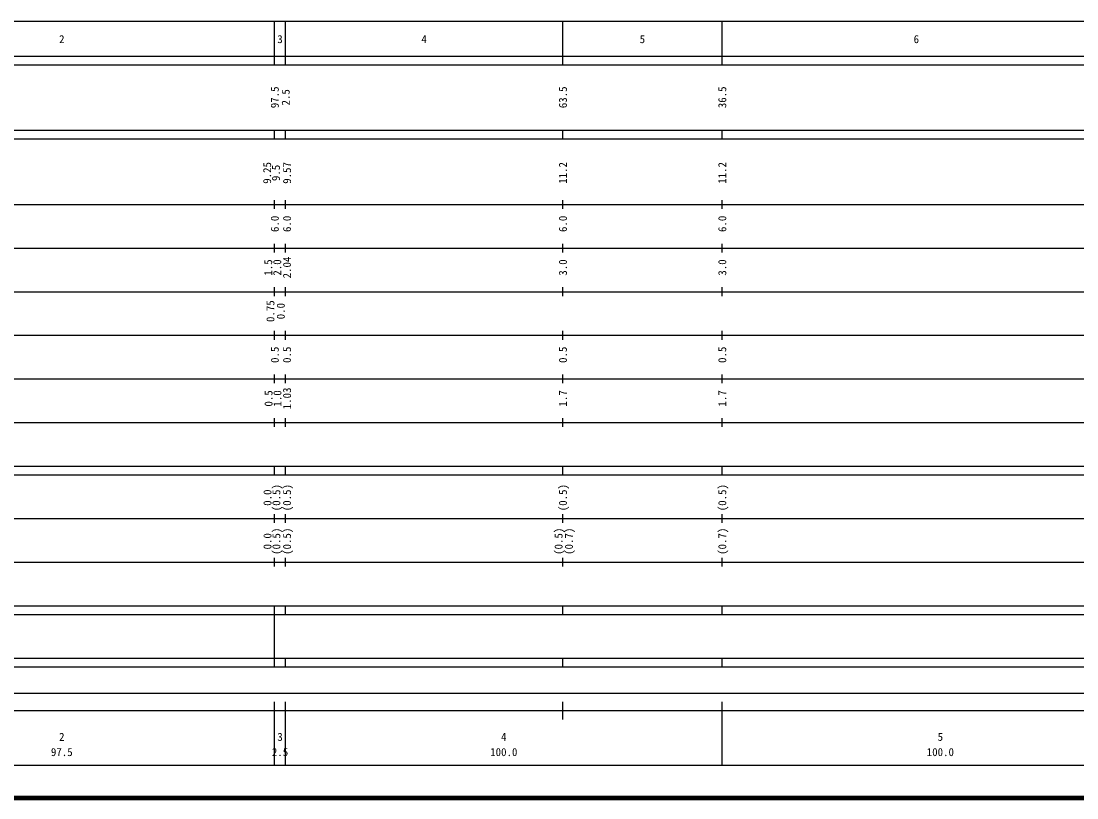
# Model space of a CAD drawing. Units: millimetres on the paper, enlarged 1000 times. Extents: x 40000 to 689736, y 20000 to 380000.
# Drawn here: x 207436 to 449274, y 20000 to 198000 of the extents above; entities that cross this region are included whole.
import ezdxf
from ezdxf.enums import TextEntityAlignment as Align

# ---------------------------------------------------------------- set-up
doc = ezdxf.new("R2010")
doc.units = ezdxf.units.MM
doc.header["$LTSCALE"] = 1000
doc.layers.add('M-TTL', color=2, linetype='Continuous', lineweight=140)
doc.layers.add('M-TTL-BAND', color=7, linetype='Continuous', lineweight=25)
doc.styles.add('ＭＳ ゴシック', font='')
doc.styles.get('ＭＳ ゴシック').set_extended_font_data('MS Gothic')

msp = doc.modelspace()

# ---------------------------------------------------------------- linework, layer by layer
at = {"layer": 'M-TTL'}
msp.add_line((40000, 20000), (680000, 20000), dxfattribs=at)
at = {"layer": 'M-TTL-BAND'}
for p, q in [((68000, 198000), (579000, 198000)), ((265500, 188000), (265500, 198000)), ((268000, 188000), (268000, 198000)), ((331500, 188000), (331500, 198000)), ((368000, 188000), (368000, 198000)), ((40000, 190000), (579000, 190000)), ((40000, 188000), (579000, 188000)), ((40000, 173000), (579000, 173000)), ((265500, 171000), (265500, 173000)), ((268000, 171000), (268000, 173000)), ((331500, 171000), (331500, 173000)), ((368000, 171000), (368000, 173000)), ((40000, 171000), (579000, 171000)), ((40000, 156000), (579000, 156000)), ((265500, 155000), (265500, 157000)), ((268000, 155000), (268000, 157000)), ((331500, 155000), (331500, 157000)), ((368000, 155000), (368000, 157000)), ((46000, 146000), (579000, 146000)), ((265500, 145000), (265500, 147000)), ((268000, 145000), (268000, 147000)), ((331500, 145000), (331500, 147000)), ((368000, 145000), (368000, 147000)), ((52000, 136000), (579000, 136000)), ((265500, 135000), (265500, 137000)), ((268000, 135000), (268000, 137000)), ((331500, 135000), (331500, 137000)), ((368000, 135000), (368000, 137000)), ((46000, 126000), (579000, 126000)), ((265500, 125000), (265500, 127000)), ((268000, 125000), (268000, 127000)), ((331500, 125000), (331500, 127000)), ((368000, 125000), (368000, 127000)), ((265500, 115000), (265500, 117000)), ((268000, 115000), (268000, 117000)), ((331500, 115000), (331500, 117000)), ((368000, 115000), (368000, 117000)), ((52000, 116000), (579000, 116000)), ((265500, 105000), (265500, 107000)), ((268000, 105000), (268000, 107000)), ((331500, 105000), (331500, 107000)), ((368000, 105000), (368000, 107000)), ((46000, 106000), (579000, 106000)), ((40000, 96000), (579000, 96000)), ((265500, 94000), (265500, 96000)), ((268000, 94000), (268000, 96000)), ((331500, 94000), (331500, 96000)), ((368000, 94000), (368000, 96000)), ((40000, 94000), (579000, 94000)), ((265500, 83000), (265500, 85000)), ((268000, 83000), (268000, 85000)), ((331500, 83000), (331500, 85000)), ((368000, 83000), (368000, 85000)), ((49000, 84000), (579000, 84000)), ((265500, 73000), (265500, 75000)), ((268000, 73000), (268000, 75000)), ((331500, 73000), (331500, 75000)), ((368000, 73000), (368000, 75000)), ((40000, 74000), (579000, 74000)), ((40000, 64000), (579000, 64000)), ((265500, 62000), (265500, 64000)), ((268000, 62000), (268000, 64000)), ((331500, 62000), (331500, 64000)), ((368000, 62000), (368000, 64000)), ((40000, 62000), (579000, 62000)), ((265500, 52000), (265500, 62000)), ((40000, 52000), (579000, 52000)), ((265500, 50000), (265500, 52000)), ((268000, 50000), (268000, 52000)), ((331500, 50000), (331500, 52000)), ((368000, 50000), (368000, 52000)), ((40000, 50000), (579000, 50000)), ((71000, 44000), (565000, 44000)), ((265500, 27500), (265500, 42000)), ((268000, 27500), (268000, 42000)), ((331500, 38000), (331500, 42000)), ((368000, 27500), (368000, 42000)), ((40000, 40000), (579000, 40000)), ((68000, 27500), (579000, 27500))]:
    msp.add_line(p, q, dxfattribs=at)

# ---------------------------------------------------------------- texts
at = {"layer": 'M-TTL-BAND', "style": 'ＭＳ ゴシック'}
for s, p in [('2', (216750, 192405)), ('3', (266750, 192405)), ('4', (299750, 192405)), ('5', (349750, 192405)), ('6', (412500, 192405)), ('2', (216750, 32523)), ('3', (266750, 32523)), ('4', (318000, 32523)), ('5', (418000, 32523)), ('97.5', (216750, 29033)), ('2.5', (266750, 29033)), ('100.0', (318000, 29033)), ('100.0', (418000, 29033))]:
    msp.add_text(s, height=1833, dxfattribs=at).set_placement(p, align=Align.BOTTOM_CENTER)
for s, p in [('97.5', (267005, 180539)), ('2.5', (269505, 180539)), ('63.5', (333005, 180539)), ('36.5', (369505, 180539)), ('9.25', (265251, 163213)), ('9.5', (267264, 163213)), ('9.57', (269807, 163213)), ('11.2', (333005, 163213)), ('11.2', (369505, 163213)), ('6.0', (267005, 151539)), ('6.0', (269807, 151539)), ('6.0', (333005, 151539)), ('6.0', (369505, 151539)), ('1.5', (265500, 141539)), ('2.0', (267563, 141539)), ('2.04', (269807, 141539)), ('3.0', (333005, 141539)), ('3.0', (369505, 141539)), ('0.75', (266005, 131539)), ('0.0', (268375, 131539)), ('0.5', (267005, 121539)), ('0.5', (269807, 121539)), ('0.5', (333005, 121539)), ('0.5', (369505, 121539)), ('1.03', (269807, 111539)), ('0.5', (265572, 111539)), ('1.0', (267608, 111539)), ('1.7', (333005, 111539)), ('1.7', (369505, 111539)), ('0.0', (265328, 88803)), ('(0.5)', (267360, 88803)), ('(0.5)', (269807, 88803)), ('(0.5)', (333005, 88803)), ('(0.5)', (369505, 88803)), ('0.0', (265328, 78803)), ('(0.5)', (267360, 78803)), ('(0.5)', (269807, 78803)), ('(0.5)', (332005, 78803)), ('(0.7)', (334375, 78803)), ('(0.7)', (369505, 78803))]:
    msp.add_text(s, height=1833, rotation=90, dxfattribs=at).set_placement(p, align=Align.BOTTOM_CENTER)

doc.saveas('drawing.dxf')
